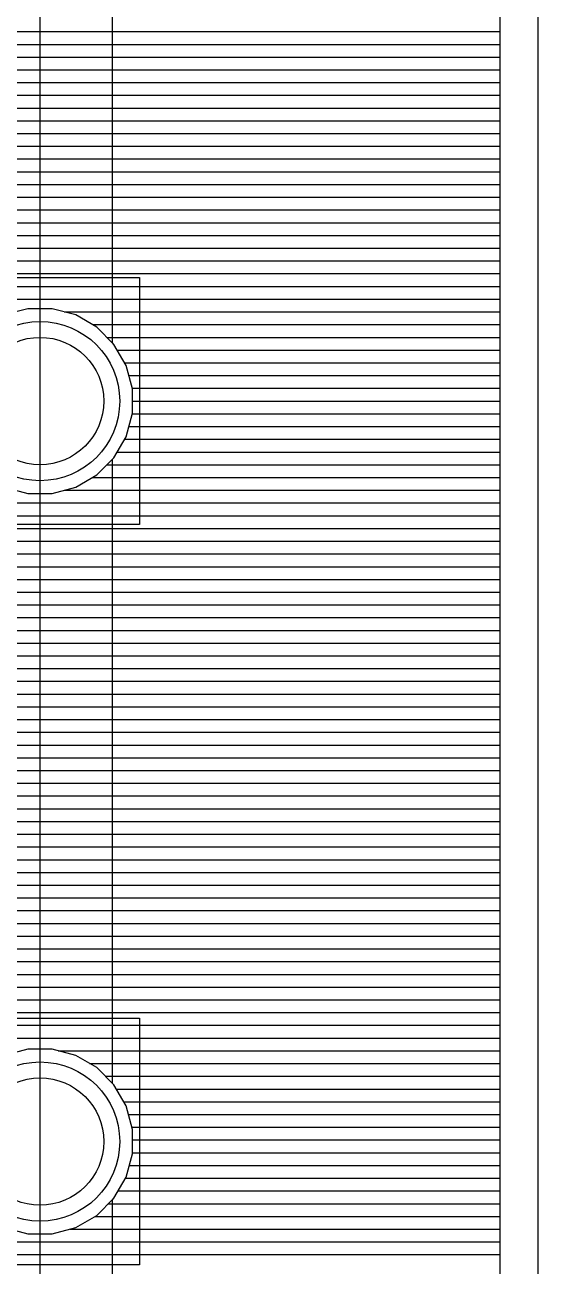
# Model space of a CAD drawing. Extents: x 0 to 5.05, y 0 to 8.75.
# Drawn here: x 4.406 to 5.05, y 4.994 to 6.553 of the extents above; entities that cross this region are included whole.
import ezdxf

# ---------------------------------------------------------------- set-up
doc = ezdxf.new("R2010")
doc.units = 0
for name, color, linetype in [('1', 22, 'CONTINUOUS'), ('16', 175, 'CONTINUOUS'), ('17', 82, 'CONTINUOUS'), ('20', 6, 'CONTINUOUS'), ('44', 253, 'CONTINUOUS'), ('51', 253, 'CONTINUOUS')]:
    doc.layers.add(name, color=color, linetype=linetype)

# ---------------------------------------------------------------- blocks, each defined once
blk = doc.blocks.new('ROUNDP')
blk.add_circle((0, 0), 0.5)

msp = doc.modelspace()

# ---------------------------------------------------------------- linework, layer by layer
at = {"layer": '1'}
for p, q in [((5.002, 8.702), (5.002, 0.048)), ((4.425, 7.01), (4.425, 6.08)), ((4.516, 6.153049), (4.516, 6.936951)), ((4.516, 6.544), (5.002, 6.544)), ((4.516, 6.528), (5.002, 6.528)), ((4.516, 6.512), (5.002, 6.512)), ((4.516, 6.496), (5.002, 6.496)), ((4.516, 6.48), (5.002, 6.48)), ((4.516, 6.464), (5.002, 6.464)), ((4.516, 6.448), (5.002, 6.448)), ((4.516, 6.432), (5.002, 6.432)), ((4.516, 6.416), (5.002, 6.416)), ((4.516, 6.4), (5.002, 6.4)), ((4.516, 6.384), (5.002, 6.384)), ((4.516, 6.368), (5.002, 6.368)), ((4.516, 6.352), (5.002, 6.352)), ((4.516, 6.336), (5.002, 6.336)), ((4.516, 6.32), (5.002, 6.32)), ((4.516, 6.304), (5.002, 6.304)), ((4.516, 6.288), (5.002, 6.288)), ((4.516, 6.272), (5.002, 6.272)), ((4.516, 6.256), (5.002, 6.256)), ((4.516, 6.24), (5.002, 6.24)), ((4.516, 6.224), (5.002, 6.224)), ((4.516, 6.208), (5.002, 6.208)), ((4.516, 6.192), (5.002, 6.192)), ((4.516, 6.176), (5.002, 6.176)), ((4.516, 6.16), (5.002, 6.16)), ((4.517823, 6.151226), (4.516, 6.153049)), ((4.533095, 6.124774), (4.517823, 6.151226)), ((4.521995, 6.144), (5.002, 6.144)), ((4.531232, 6.128), (5.002, 6.128)), ((4.541, 6.095272), (4.533095, 6.124774)), ((4.536518, 6.112), (5.002, 6.112)), ((4.540805, 6.096), (5.002, 6.096)), ((4.541, 6.064728), (4.541, 6.095272)), ((4.533095, 6.035226), (4.541, 6.064728)), ((4.541, 6.08), (5.002, 6.08)), ((4.540805, 6.064), (5.002, 6.064)), ((4.517823, 6.008774), (4.533095, 6.035226)), ((4.536517, 6.048), (5.002, 6.048)), ((4.531232, 6.032), (5.002, 6.032)), ((4.496226, 5.987177), (4.517823, 6.008774)), ((4.521995, 6.016), (5.002, 6.016)), ((4.469774, 5.971905), (4.496226, 5.987177)), ((4.509049, 6), (5.002, 6)), ((4.380226, 5.971905), (4.409728, 5.964)), ((4.440272, 5.964), (4.469774, 5.971905)), ((4.490723, 5.984), (5.002, 5.984)), ((4.409728, 5.964), (4.440272, 5.964)), ((4.4552, 5.968), (5.002, 5.968)), ((3.586, 5.952), (5.002, 5.952)), ((3.586, 5.936), (5.002, 5.936)), ((3.586, 5.92), (5.002, 5.92)), ((3.586, 5.904), (5.002, 5.904)), ((3.586, 5.888), (5.002, 5.888)), ((3.586, 5.872), (5.002, 5.872)), ((3.586, 5.856), (5.002, 5.856)), ((3.586, 5.84), (5.002, 5.84)), ((3.586, 5.824), (5.002, 5.824)), ((3.586, 5.808), (5.002, 5.808)), ((3.586, 5.792), (5.002, 5.792)), ((3.586, 5.776), (5.002, 5.776)), ((3.586, 5.76), (5.002, 5.76)), ((3.586, 5.744), (5.002, 5.744)), ((3.586, 5.728), (5.002, 5.728)), ((3.586, 5.712), (5.002, 5.712)), ((3.586, 5.696), (5.002, 5.696)), ((3.586, 5.68), (5.002, 5.68)), ((3.586, 5.664), (5.002, 5.664)), ((3.586, 5.648), (5.002, 5.648)), ((3.586, 5.632), (5.002, 5.632)), ((3.586, 5.616), (5.002, 5.616)), ((3.586, 5.6), (5.002, 5.6)), ((3.586, 5.584), (5.002, 5.584)), ((4.162698, 5.568), (5.002, 5.568)), ((4.188893, 5.552), (5.002, 5.552)), ((4.20532, 5.536), (5.002, 5.536)), ((4.21666, 5.52), (5.002, 5.52)), ((4.224619, 5.504), (5.002, 5.504)), ((4.229644, 5.488), (5.002, 5.488)), ((4.232394, 5.472), (5.002, 5.472)), ((4.123, 5.456), (5.002, 5.456)), ((4.23147, 5.44), (5.002, 5.44)), ((4.227418, 5.424), (5.002, 5.424)), ((4.220928, 5.408), (5.002, 5.408)), ((4.211633, 5.392), (5.002, 5.392)), ((4.197877, 5.376), (5.002, 5.376)), ((4.177642, 5.36), (5.002, 5.36)), ((4.137058, 5.344), (5.002, 5.344)), ((3.586, 5.328), (5.002, 5.328)), ((3.586, 5.312), (5.002, 5.312)), ((3.586, 5.296), (5.002, 5.296)), ((3.586, 5.28), (5.002, 5.28)), ((4.409728, 5.266), (4.380226, 5.258095)), ((4.440272, 5.266), (4.409728, 5.266)), ((4.469774, 5.258095), (4.440272, 5.266)), ((4.447735, 5.264), (5.002, 5.264)), ((4.496226, 5.242823), (4.469774, 5.258095)), ((4.487259, 5.248), (5.002, 5.248)), ((4.517823, 5.221226), (4.496226, 5.242823)), ((4.507049, 5.232), (5.002, 5.232)), ((4.533095, 5.194774), (4.517823, 5.221226)), ((4.52084, 5.216), (5.002, 5.216)), ((4.530078, 5.2), (5.002, 5.2)), ((4.541, 5.165272), (4.533095, 5.194774)), ((4.535982, 5.184), (5.002, 5.184)), ((4.540269, 5.168), (5.002, 5.168)), ((4.541, 5.134728), (4.541, 5.165272)), ((4.425, 5.15), (4.425, 4.22)), ((4.541, 5.152), (5.002, 5.152)), ((4.533095, 5.105226), (4.541, 5.134728)), ((4.541, 5.136), (5.002, 5.136)), ((4.537053, 5.12), (5.002, 5.12)), ((4.517823, 5.078774), (4.533095, 5.105226)), ((4.532387, 5.104), (5.002, 5.104)), ((4.523149, 5.088), (5.002, 5.088)), ((4.516, 5.076951), (4.517823, 5.078774)), ((4.516, 4.293049), (4.516, 5.076951)), ((4.516, 5.072), (5.002, 5.072)), ((4.516, 5.056), (5.002, 5.056)), ((4.516, 5.04), (5.002, 5.04)), ((4.516, 5.024), (5.002, 5.024)), ((4.516, 5.008), (5.002, 5.008))]:
    msp.add_line(p, q, dxfattribs=at)
at = {"layer": '16'}
for p, q in [((5.002, 8.702), (5.002, 0.048)), ((3.586, 6.544), (5.002, 6.544)), ((3.586, 6.528), (5.002, 6.528)), ((3.586, 6.512), (5.002, 6.512)), ((4.163402, 6.496), (5.002, 6.496)), ((4.189049, 6.48), (5.002, 6.48)), ((4.205049, 6.464), (5.002, 6.464)), ((4.215459, 6.448), (5.002, 6.448)), ((4.223838, 6.432), (5.002, 6.432)), ((4.228125, 6.416), (5.002, 6.416)), ((4.231, 6.4), (5.002, 6.4)), ((4.231, 6.384), (5.002, 6.384)), ((4.229197, 6.368), (5.002, 6.368)), ((4.22491, 6.352), (5.002, 6.352)), ((4.217768, 6.336), (5.002, 6.336)), ((4.208531, 6.32), (5.002, 6.32)), ((4.193049, 6.304), (5.002, 6.304)), ((4.170331, 6.288), (5.002, 6.288)), ((3.586, 6.272), (5.002, 6.272)), ((3.586, 6.256), (5.002, 6.256)), ((3.586, 6.24), (5.002, 6.24)), ((3.586, 6.224), (5.002, 6.224)), ((3.586, 6.208), (5.002, 6.208)), ((4.409728, 6.196), (4.380226, 6.188095)), ((4.440272, 6.196), (4.409728, 6.196)), ((4.469774, 6.188095), (4.440272, 6.196)), ((4.4552, 6.192), (5.002, 6.192)), ((4.496226, 6.172823), (4.469774, 6.188095)), ((4.490723, 6.176), (5.002, 6.176)), ((4.517823, 6.151226), (4.496226, 6.172823)), ((4.509049, 6.16), (5.002, 6.16)), ((4.533095, 6.124774), (4.517823, 6.151226)), ((4.521995, 6.144), (5.002, 6.144)), ((4.531232, 6.128), (5.002, 6.128)), ((4.541, 6.095272), (4.533095, 6.124774)), ((4.536518, 6.112), (5.002, 6.112)), ((4.540805, 6.096), (5.002, 6.096)), ((4.541, 6.064728), (4.541, 6.095272)), ((4.425, 6.08), (4.425, 5.15)), ((4.533095, 6.035226), (4.541, 6.064728)), ((4.541, 6.08), (5.002, 6.08)), ((4.540805, 6.064), (5.002, 6.064)), ((4.517823, 6.008774), (4.533095, 6.035226)), ((4.536517, 6.048), (5.002, 6.048)), ((4.531232, 6.032), (5.002, 6.032)), ((4.516, 6.006951), (4.517823, 6.008774)), ((4.516, 5.223049), (4.516, 6.006951)), ((4.521995, 6.016), (5.002, 6.016)), ((4.516, 6), (5.002, 6)), ((4.516, 5.984), (5.002, 5.984)), ((4.516, 5.968), (5.002, 5.968)), ((4.516, 5.952), (5.002, 5.952)), ((4.516, 5.936), (5.002, 5.936)), ((4.516, 5.92), (5.002, 5.92)), ((4.516, 5.904), (5.002, 5.904)), ((4.516, 5.888), (5.002, 5.888)), ((4.516, 5.872), (5.002, 5.872)), ((4.516, 5.856), (5.002, 5.856)), ((4.516, 5.84), (5.002, 5.84)), ((4.516, 5.824), (5.002, 5.824)), ((4.516, 5.808), (5.002, 5.808)), ((4.516, 5.792), (5.002, 5.792)), ((4.516, 5.776), (5.002, 5.776)), ((4.516, 5.76), (5.002, 5.76)), ((4.516, 5.744), (5.002, 5.744)), ((4.516, 5.728), (5.002, 5.728)), ((4.516, 5.712), (5.002, 5.712)), ((4.516, 5.696), (5.002, 5.696)), ((4.516, 5.68), (5.002, 5.68)), ((4.516, 5.664), (5.002, 5.664)), ((4.516, 5.648), (5.002, 5.648)), ((4.516, 5.632), (5.002, 5.632)), ((4.516, 5.616), (5.002, 5.616)), ((4.516, 5.6), (5.002, 5.6)), ((4.516, 5.584), (5.002, 5.584)), ((4.516, 5.568), (5.002, 5.568)), ((4.516, 5.552), (5.002, 5.552)), ((4.516, 5.536), (5.002, 5.536)), ((4.516, 5.52), (5.002, 5.52)), ((4.516, 5.504), (5.002, 5.504)), ((4.516, 5.488), (5.002, 5.488)), ((4.516, 5.472), (5.002, 5.472)), ((4.516, 5.456), (5.002, 5.456)), ((4.516, 5.44), (5.002, 5.44)), ((4.516, 5.424), (5.002, 5.424)), ((4.516, 5.408), (5.002, 5.408)), ((4.516, 5.392), (5.002, 5.392)), ((4.516, 5.376), (5.002, 5.376)), ((4.516, 5.36), (5.002, 5.36)), ((4.516, 5.344), (5.002, 5.344)), ((4.516, 5.328), (5.002, 5.328)), ((4.516, 5.312), (5.002, 5.312)), ((4.516, 5.296), (5.002, 5.296)), ((4.516, 5.28), (5.002, 5.28)), ((4.516, 5.264), (5.002, 5.264)), ((4.516, 5.248), (5.002, 5.248)), ((4.516, 5.232), (5.002, 5.232)), ((4.517823, 5.221226), (4.516, 5.223049)), ((4.533095, 5.194774), (4.517823, 5.221226)), ((4.52084, 5.216), (5.002, 5.216)), ((4.530078, 5.2), (5.002, 5.2)), ((4.541, 5.165272), (4.533095, 5.194774)), ((4.535982, 5.184), (5.002, 5.184)), ((4.540269, 5.168), (5.002, 5.168)), ((4.541, 5.134728), (4.541, 5.165272)), ((4.541, 5.152), (5.002, 5.152)), ((4.533095, 5.105226), (4.541, 5.134728)), ((4.541, 5.136), (5.002, 5.136)), ((4.537053, 5.12), (5.002, 5.12)), ((4.517823, 5.078774), (4.533095, 5.105226)), ((4.532387, 5.104), (5.002, 5.104)), ((4.523149, 5.088), (5.002, 5.088)), ((4.496226, 5.057177), (4.517823, 5.078774)), ((4.511049, 5.072), (5.002, 5.072)), ((4.469774, 5.041905), (4.496226, 5.057177)), ((4.494187, 5.056), (5.002, 5.056)), ((4.380226, 5.041905), (4.409728, 5.034)), ((4.440272, 5.034), (4.469774, 5.041905)), ((4.462664, 5.04), (5.002, 5.04)), ((3.586, 5.024), (5.002, 5.024)), ((4.409728, 5.034), (4.440272, 5.034)), ((3.586, 5.008), (5.002, 5.008))]:
    msp.add_line(p, q, dxfattribs=at)
at = {"layer": '20'}
msp.add_line((5.05, 0), (5.05, 8.75), dxfattribs=at)
at = {"layer": '44'}
for centre in [(4.425, 6.08), (4.425, 5.15)]:
    msp.add_circle(centre, 0.08, dxfattribs=at)
at = {"layer": '51'}
for p, q in [((4.24, 6.235), (4.55, 6.235)), ((4.55, 6.235), (4.55, 5.925)), ((4.55, 5.925), (4.24, 5.925)), ((4.24, 5.305), (4.55, 5.305)), ((4.55, 5.305), (4.55, 4.995)), ((4.55, 4.995), (4.24, 4.995))]:
    msp.add_line(p, q, dxfattribs=at)

# ---------------------------------------------------------------- block references
at = {"layer": '17', "xscale": 0.2, "yscale": 0.2, "rotation": 90}
for p in [(4.425, 6.08), (4.425, 6.08), (4.425, 5.15), (4.425, 5.15)]:
    msp.add_blockref('ROUNDP', p, dxfattribs=at)

doc.saveas('drawing.dxf')
